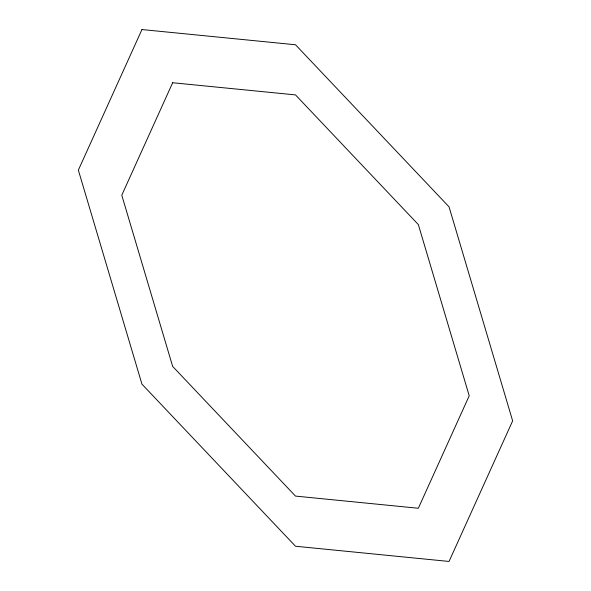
<?xml version="1.0" encoding="UTF-8"?>
<svg xmlns="http://www.w3.org/2000/svg" width="591" height="591" viewBox="0 0 591 591"><rect width="100%" height="100%" fill="white"/><g stroke="black" fill="none" stroke-linecap="round" stroke-linejoin="round"><path stroke-width="0.89" d="M141.951 29.55L78.352 170.134L141.951 384.15L295.5 546.239L449.049 561.45L512.648 420.866L449.049 206.85L295.5 44.761L141.951 29.55M172.661 82.74L121.783 195.207L172.661 366.42L295.5 496.093L418.339 508.26L469.217 395.793L418.339 224.58L295.5 94.907L172.661 82.74"/></g></svg>
